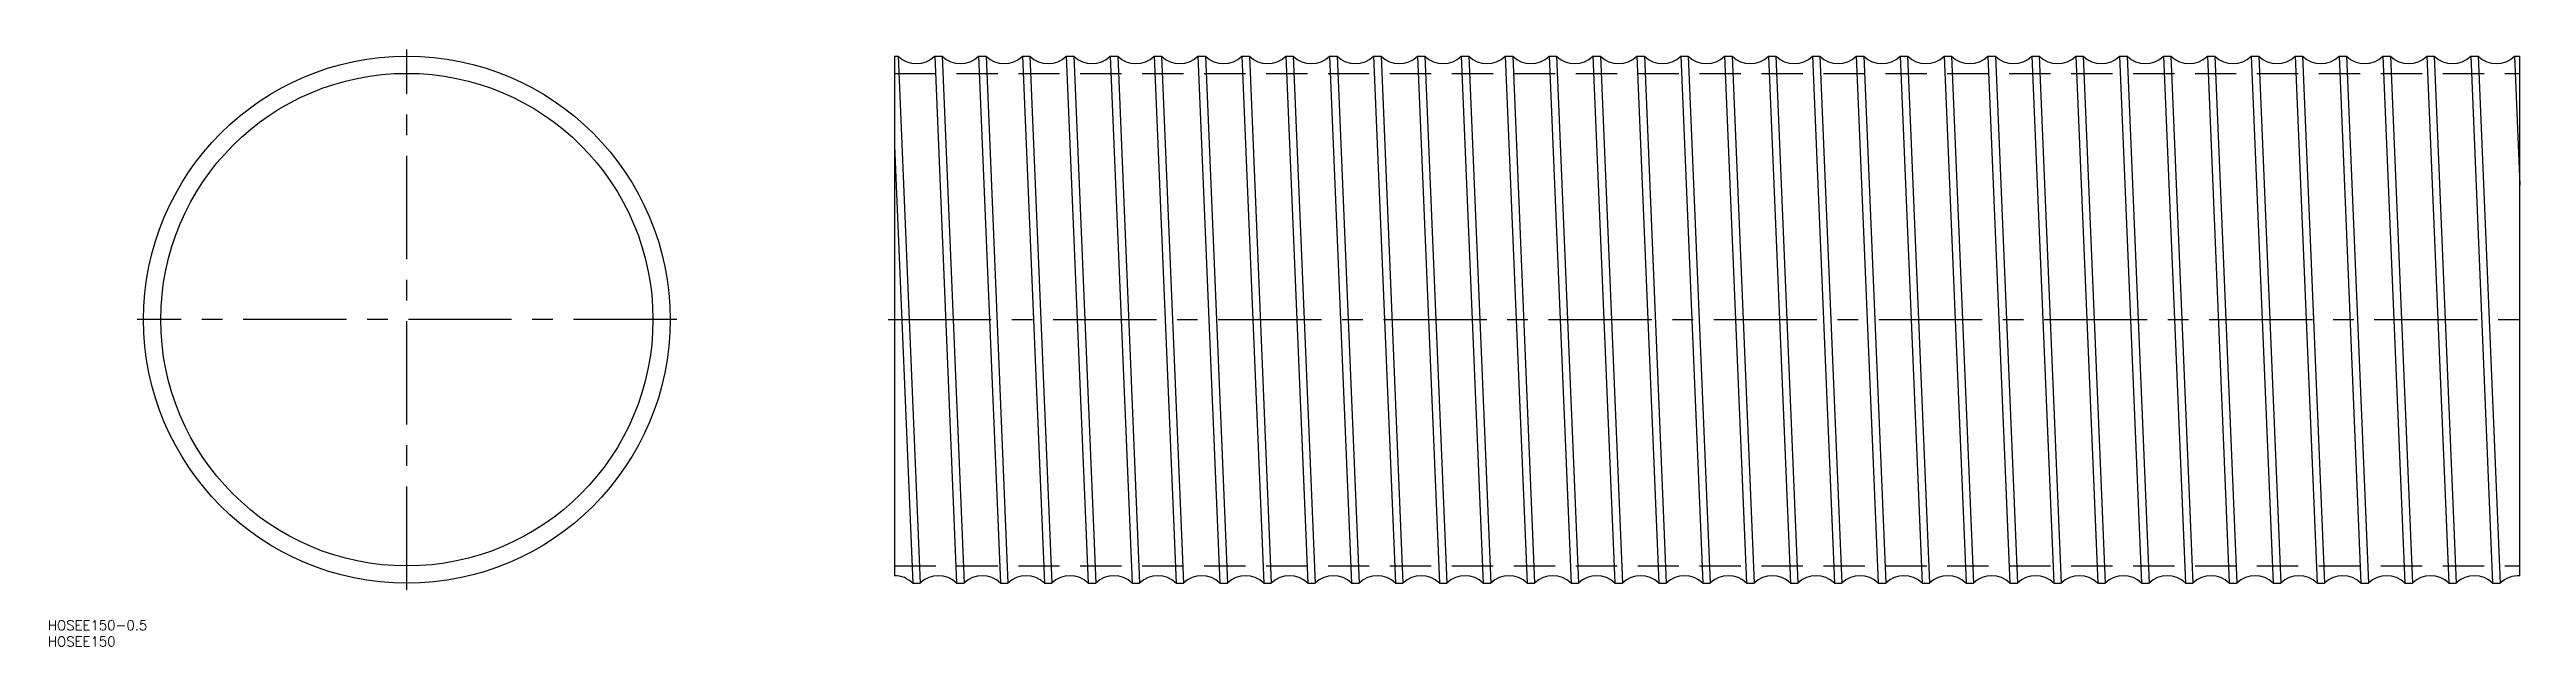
# Model space of a CAD drawing. Extents: x -110 to 652, y -100 to 83.
import ezdxf

# ---------------------------------------------------------------- set-up
doc = ezdxf.new("R2010")
doc.units = 0
doc.linetypes.add('CENTER', pattern=[50.8, 31.75, -6.35, 6.35, -6.35])
doc.linetypes.add('DASHED', pattern=[19.05, 12.7, -6.35])
doc.layers.get('0').update_dxf_attribs({"linetype": 'CONTINUOUS'})
doc.layers.add('CENTER', color=1, linetype='CENTER')
doc.styles.get("Standard").update_dxf_attribs({"font": 'txt.shx', "height": 3, "bigfont": 'bigfont.shx'})

msp = doc.modelspace()

# ---------------------------------------------------------------- linework, layer by layer
at = {"color": 7, "linetype": 'CONTINUOUS'}
for p, q in [((150, 81), (150, -78.7)), ((150, 81), (151.15, 81)), ((151.15, 81), (157.9, -81)), ((162.35, 81), (169.1, -81)), ((162.35, 81), (164.65, 81)), ((164.65, 81), (171.4, -81)), ((175.85, 81), (182.6, -81)), ((175.85, 81), (178.15, 81)), ((178.15, 81), (184.9, -81)), ((189.35, 81), (196.1, -81)), ((189.35, 81), (191.65, 81)), ((191.65, 81), (198.4, -81)), ((202.85, 81), (209.6, -81)), ((202.85, 81), (205.15, 81)), ((205.15, 81), (211.9, -81)), ((216.35, 81), (223.1, -81)), ((216.35, 81), (218.65, 81)), ((218.65, 81), (225.4, -81)), ((229.85, 81), (236.6, -81)), ((229.85, 81), (232.15, 81)), ((232.15, 81), (238.9, -81)), ((243.35, 81), (250.1, -81)), ((243.35, 81), (245.65, 81)), ((245.65, 81), (252.4, -81)), ((256.85, 81), (263.6, -81)), ((256.85, 81), (259.15, 81)), ((259.15, 81), (265.9, -81)), ((270.35, 81), (277.1, -81)), ((270.35, 81), (272.65, 81)), ((272.65, 81), (279.4, -81)), ((283.85, 81), (290.6, -81)), ((283.85, 81), (286.15, 81)), ((286.15, 81), (292.9, -81)), ((297.35, 81), (304.1, -81)), ((297.35, 81), (299.65, 81)), ((299.65, 81), (306.4, -81)), ((310.85, 81), (317.6, -81)), ((310.85, 81), (313.15, 81)), ((313.15, 81), (319.9, -81)), ((324.35, 81), (331.1, -81)), ((324.35, 81), (326.65, 81)), ((326.65, 81), (333.4, -81)), ((337.85, 81), (344.6, -81)), ((337.85, 81), (340.15, 81)), ((340.15, 81), (346.9, -81)), ((351.35, 81), (358.1, -81)), ((351.35, 81), (353.65, 81)), ((353.65, 81), (360.4, -81)), ((364.85, 81), (371.6, -81)), ((364.85, 81), (367.15, 81)), ((367.15, 81), (373.9, -81)), ((378.35, 81), (385.1, -81)), ((378.35, 81), (380.65, 81)), ((380.65, 81), (387.4, -81)), ((391.85, 81), (398.6, -81)), ((391.85, 81), (394.15, 81)), ((394.15, 81), (400.9, -81)), ((405.35, 81), (412.1, -81)), ((405.35, 81), (407.65, 81)), ((407.65, 81), (414.4, -81)), ((418.85, 81), (425.6, -81)), ((418.85, 81), (421.15, 81)), ((421.15, 81), (427.9, -81)), ((432.35, 81), (439.1, -81)), ((432.35, 81), (434.65, 81)), ((434.65, 81), (441.4, -81)), ((445.85, 81), (452.6, -81)), ((445.85, 81), (448.15, 81)), ((448.15, 81), (454.9, -81)), ((459.35, 81), (466.1, -81)), ((459.35, 81), (461.65, 81)), ((461.65, 81), (468.4, -81)), ((472.85, 81), (479.6, -81)), ((472.85, 81), (475.15, 81)), ((475.15, 81), (481.9, -81)), ((486.35, 81), (493.1, -81)), ((486.35, 81), (488.65, 81)), ((488.65, 81), (495.4, -81)), ((499.85, 81), (506.6, -81)), ((499.85, 81), (502.15, 81)), ((502.15, 81), (508.9, -81)), ((513.35, 81), (520.1, -81)), ((513.35, 81), (515.65, 81)), ((515.65, 81), (522.4, -81)), ((526.85, 81), (533.6, -81)), ((526.85, 81), (529.15, 81)), ((529.15, 81), (535.9, -81)), ((540.35, 81), (547.1, -81)), ((540.35, 81), (542.65, 81)), ((542.65, 81), (549.4, -81)), ((553.85, 81), (560.6, -81)), ((553.85, 81), (556.15, 81)), ((556.15, 81), (562.9, -81)), ((567.35, 81), (574.1, -81)), ((567.35, 81), (569.65, 81)), ((569.65, 81), (576.4, -81)), ((580.85, 81), (587.6, -81)), ((580.85, 81), (583.15, 81)), ((583.15, 81), (589.9, -81)), ((594.35, 81), (596.65, 81)), ((594.35, 81), (601.1, -81)), ((596.65, 81), (603.4, -81)), ((607.85, 81), (614.6, -81)), ((607.85, 81), (610.15, 81)), ((610.15, 81), (616.9, -81)), ((621.35, 81), (628.1, -81)), ((621.35, 81), (623.65, 81)), ((623.65, 81), (630.4, -81)), ((634.85, 81), (641.6, -81)), ((634.85, 81), (637.15, 81)), ((637.15, 81), (643.9, -81)), ((648.35, 81), (650, 41.38)), ((648.35, 81), (650, 81)), ((650, -78.72), (650, 81)), ((150, 53.38), (155.6, -81)), ((155.6, -81), (157.9, -81)), ((169.1, -81), (171.4, -81)), ((182.6, -81), (184.9, -81)), ((196.1, -81), (198.4, -81)), ((209.6, -81), (211.9, -81)), ((223.1, -81), (225.4, -81)), ((236.6, -81), (238.9, -81)), ((250.1, -81), (252.4, -81)), ((263.6, -81), (265.9, -81)), ((277.1, -81), (279.4, -81)), ((290.6, -81), (292.9, -81)), ((304.1, -81), (306.4, -81)), ((317.6, -81), (319.9, -81)), ((331.1, -81), (333.4, -81)), ((344.6, -81), (346.9, -81)), ((358.1, -81), (360.4, -81)), ((371.6, -81), (373.9, -81)), ((385.1, -81), (387.4, -81)), ((398.6, -81), (400.9, -81)), ((412.1, -81), (414.4, -81)), ((425.6, -81), (427.9, -81)), ((439.1, -81), (441.4, -81)), ((452.6, -81), (454.9, -81)), ((466.1, -81), (468.4, -81)), ((479.6, -81), (481.9, -81)), ((493.1, -81), (495.4, -81)), ((506.6, -81), (508.9, -81)), ((520.1, -81), (522.4, -81)), ((533.6, -81), (535.9, -81)), ((547.1, -81), (549.4, -81)), ((560.6, -81), (562.9, -81)), ((574.1, -81), (576.4, -81)), ((587.6, -81), (589.9, -81)), ((601.1, -81), (603.4, -81)), ((614.6, -81), (616.9, -81)), ((628.1, -81), (630.4, -81)), ((641.6, -81), (643.9, -81))]:
    msp.add_line(p, q, dxfattribs=at)
at = {"color": 3, "linetype": 'DASHED'}
for p, q in [((150, 75.7), (650, 75.7)), ((150, -75.7), (650, -75.7))]:
    msp.add_line(p, q, dxfattribs=at)
at = {"color": 7, "linetype": 'CONTINUOUS'}
for radius in [81, 75.7]:
    msp.add_circle((0, 0), radius, dxfattribs=at)
for centre, start, end in [((156.75, 86.66), 225.32541, 314.67459), ((170.25, 86.66), 225.32541, 314.67459), ((183.75, 86.66), 225.32541, 314.67459), ((197.25, 86.66), 225.32541, 314.67459), ((210.75, 86.66), 225.32541, 314.67459), ((224.25, 86.66), 225.32541, 314.67459), ((237.75, 86.66), 225.32541, 314.67459), ((251.25, 86.66), 225.32541, 314.67459), ((264.75, 86.66), 225.32541, 314.67459), ((278.25, 86.66), 225.32541, 314.67459), ((291.75, 86.66), 225.32541, 314.67459), ((305.25, 86.66), 225.32541, 314.67459), ((318.75, 86.66), 225.32541, 314.67459), ((332.25, 86.66), 225.32541, 314.67459), ((345.75, 86.66), 225.32541, 314.67459), ((359.25, 86.66), 225.32541, 314.67459), ((372.75, 86.66), 225.32541, 314.67459), ((386.25, 86.66), 225.32541, 314.67459), ((399.75, 86.66), 225.32541, 314.67459), ((413.25, 86.66), 225.32541, 314.67459), ((426.75, 86.66), 225.32541, 314.67459), ((440.25, 86.66), 225.32541, 314.67459), ((453.75, 86.66), 225.32541, 314.67459), ((467.25, 86.66), 225.32541, 314.67459), ((480.75, 86.66), 225.32541, 314.67459), ((494.25, 86.66), 225.32541, 314.67459), ((507.75, 86.66), 225.32541, 314.67459), ((521.25, 86.66), 225.32541, 314.67459), ((534.75, 86.66), 225.32541, 314.67459), ((548.25, 86.66), 225.32541, 314.67459), ((561.75, 86.66), 225.32541, 314.67459), ((575.25, 86.66), 225.32541, 314.67459), ((588.75, 86.66), 225.32541, 314.67459), ((602.25, 86.66), 225.32541, 314.67459), ((615.75, 86.66), 225.32541, 314.67459), ((629.25, 86.66), 225.32541, 314.67459), ((642.75, 86.66), 225.32541, 314.67459), ((150, -86.66), 45.32541, 90), ((163.5, -86.66), 45.32541, 134.67459), ((177, -86.66), 45.32541, 134.67459), ((190.5, -86.66), 45.32541, 134.67459), ((204, -86.66), 45.32541, 134.67459), ((217.5, -86.66), 45.32541, 134.67459), ((231, -86.66), 45.32541, 134.67459), ((244.5, -86.66), 45.32541, 134.67459), ((258, -86.66), 45.32541, 134.67459), ((271.5, -86.66), 45.32541, 134.67459), ((285, -86.66), 45.32541, 134.67459), ((298.5, -86.66), 45.32541, 134.67459), ((312, -86.66), 45.32541, 134.67459), ((325.5, -86.66), 45.32541, 134.67459), ((339, -86.66), 45.32541, 134.67459), ((352.5, -86.66), 45.32541, 134.67459), ((366, -86.66), 45.32541, 134.67459), ((379.5, -86.66), 45.32541, 134.67459), ((393, -86.66), 45.32541, 134.67459), ((406.5, -86.66), 45.32541, 134.67459), ((420, -86.66), 45.32541, 134.67459), ((433.5, -86.66), 45.32541, 134.67459), ((447, -86.66), 45.32541, 134.67459), ((460.5, -86.66), 45.32541, 134.67459), ((474, -86.66), 45.32541, 134.67459), ((487.5, -86.66), 45.32541, 134.67459), ((501, -86.66), 45.32541, 134.67459), ((514.5, -86.66), 45.32541, 134.67459), ((528, -86.66), 45.32541, 134.67459), ((541.5, -86.66), 45.32541, 134.67459), ((555, -86.66), 45.32541, 134.67459), ((568.5, -86.66), 45.32541, 134.67459), ((582, -86.66), 45.32541, 134.67459), ((595.5, -86.66), 45.32541, 134.67459), ((609, -86.66), 45.32541, 134.67459), ((622.5, -86.66), 45.32541, 134.67459), ((636, -86.66), 45.32541, 134.67459), ((649.5, -86.66), 86.40025, 134.67459)]:
    msp.add_arc(centre, 7.96, start, end, dxfattribs=at)
at = {"layer": 'CENTER', "color": 1, "linetype": 'CENTER'}
for p, q in [((0, -83), (0, 83)), ((83, 0), (-83, 0)), ((148, 0), (652, 0))]:
    msp.add_line(p, q, dxfattribs=at)

# ---------------------------------------------------------------- texts
at = {"color": 7, "linetype": 'CONTINUOUS'}
for s, p in [('HOSEE150-0.5', (-110.44, -95.43)), ('HOSEE150', (-110.44, -100.43))]:
    msp.add_text(s, height=3, dxfattribs=at).set_placement(p)

doc.saveas('drawing.dxf')
